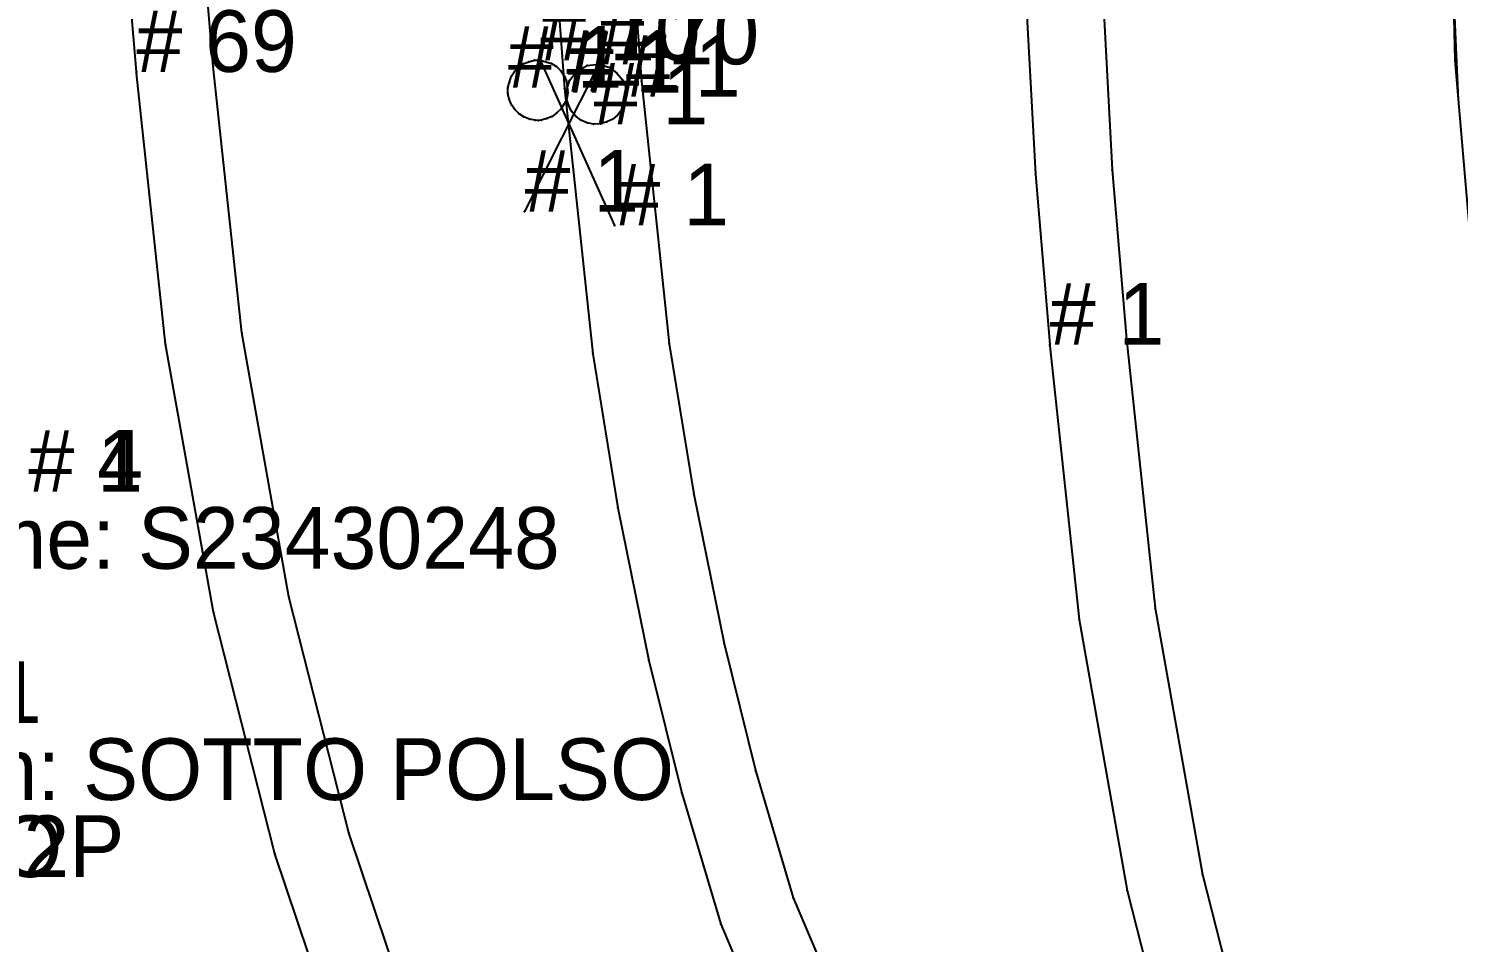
# Model space of a CAD drawing. Extents: x -10 to 8445, y -315 to 270.
# Drawn here: x 6898.9 to 7084.5, y -198.3 to -79.7 of the extents above; entities that cross this region are included whole.
import ezdxf

# ---------------------------------------------------------------- set-up
doc = ezdxf.new("R2010")
doc.units = 0

# ---------------------------------------------------------------- blocks, each defined once
blk = doc.blocks.new('S23430233-S_S')
at = {"layer": '1'}
blk.add_text('Annotation: SOPRA POLSO', height=8, dxfattribs=at).set_placement((-32559.9355, 61658.3828))
blk = doc.blocks.new('S23430248-S_XS')
at = {"layer": '1'}
blk.add_text('Piece Name: S23430248', height=8, dxfattribs=at).set_placement((-32549.9355, 61698.3789))
blk = doc.blocks.new('S23430248-S_S')
at = {"layer": '1'}
for s, p in [('# 4', (-32499.9375, 61708.3828)), ('Piece Name: S23430248', (-32549.9355, 61698.3789)), ('Quantity: 1', (-32549.9355, 61678.3789)), ('Annotation: SOTTO POLSO', (-32549.9355, 61668.3789)), ('Category: 2P', (-32549.9355, 61658.3789))]:
    blk.add_text(s, height=8, dxfattribs=at).set_placement(p)
at = {"layer": '14'}
blk.add_text('# 1', height=8, dxfattribs=at).set_placement((-32499.9375, 61708.3789))
at = {"layer": '2'}
for s, p in [('# 4', (-32499.9375, 61708.3828)), ('# 1', (-32499.9375, 61708.3789))]:
    blk.add_text(s, height=8, dxfattribs=at).set_placement(p)
blk = doc.blocks.new('S23430248-S_M')
at = {"layer": '1'}
blk.add_text('Piece Name: S23430248', height=8, dxfattribs=at).set_placement((-32549.9355, 61698.3789))
blk = doc.blocks.new('S23430248-S_L')
at = {"layer": '1'}
blk.add_text('Piece Name: S23430248', height=8, dxfattribs=at).set_placement((-32549.9355, 61698.3789))
blk = doc.blocks.new('S23430248-S_XL')
at = {"layer": '1'}
blk.add_text('Piece Name: S23430248', height=8, dxfattribs=at).set_placement((-32549.9355, 61698.3789))
blk = doc.blocks.new('SP740096-S_XS')
at = {"layer": '1'}
blk.add_lwpolyline([(-10631.1338, -549.8806), (-10628.5938, -584.0422), (-10624.9824, -618.1099), (-10621.7949, -637.6219), (-10617.8486, -656.9976), (-10613.7324, -673.5948), (-10608.8721, -689.9926), (-10599.2227, -712.7821), (-10589.5732, -735.5717), (-10646.7822, -759.7946), (-10656.2656, -737.5006), (-10665.748, -715.2067), (-10665.79, -715.0944), (-10665.832, -714.9781), (-10676.1504, -684.3038), (-10684.127, -652.9346), (-10690.3311, -618.1394), (-10694.0996, -582.9922), (-10694.1143, -582.8416), (-10696.0039, -560.3665)], dxfattribs=at)
at = {"layer": '14'}
blk.add_lwpolyline([(-10641.1172, -550.4667), (-10638.5469, -584.9994), (-10634.8965, -619.4321), (-10631.6436, -639.3873), (-10627.6045, -659.1956), (-10623.3271, -676.4185), (-10618.2773, -693.4279), (-10610.4805, -711.8448), (-10602.6846, -730.262), (-10641.4873, -746.6931), (-10648.9707, -729.1051), (-10656.4531, -711.5172), (-10666.5459, -681.5605), (-10674.3301, -650.9272), (-10680.4248, -616.6952), (-10684.1367, -582.1285), (-10686.0166, -559.8419)], dxfattribs=at)
at = {"layer": '2'}
for p in [(-10684.1367, -582.1285), (-10644.5469, -582.2281), (-10643.9199, -581.7906), (-10642.4707, -581.3336), (-10641.707, -581.3219), (-10641.707, -581.3219), (-10641.707, -581.3258), (-10640.9756, -581.5289), (-10640.2441, -581.736), (-10634.1289, -581.8492), (-10634.1289, -581.8531), (-10634.1289, -581.8531), (-10633.3965, -582.0641), (-10632.6641, -582.275), (-10694.0996, -582.9922), (-10645.7061, -584.1481), (-10645.498, -583.4156), (-10639.0547, -582.6852), (-10638.3164, -584.0211), (-10636.9707, -582.7594), (-10631.0391, -583.8571), (-10645.9141, -584.8805), (-10645.9141, -584.8844), (-10638.3379, -585.4078), (-10638.3379, -585.4117), (-10638.2305, -584.777), (-10638.1445, -585.5328), (-10638.1445, -585.5367), (-10630.5781, -585.3102), (-10630.5742, -585.6871), (-10630.5703, -586.0641), (-10630.5703, -586.068), (-10645.7441, -586.3922), (-10645.0098, -587.7281), (-10638.9805, -587.6383), (-10638.3047, -586.2828), (-10638.2813, -586.2867), (-10637.6797, -587.8922), (-10631.1094, -587.7164), (-10643.8203, -588.6774), (-10642.3594, -589.0953), (-10642.3594, -589.0953), (-10641.5957, -589.0836), (-10640.1445, -588.6227), (-10639.5625, -588.1305), (-10636.4277, -589.0836), (-10634.7852, -589.6266), (-10634.7852, -589.6266), (-10633.9141, -589.5914), (-10632.3008, -588.9703), (-10643.7539, -600.9625), (-10632.0664, -602.7477), (-10634.8965, -619.4321), (-10624.9824, -618.1099), (-10674.3301, -650.9272), (-10684.127, -652.9346), (-10617.8486, -656.9976), (-10627.6045, -659.1956), (-10608.8721, -689.9926), (-10618.2773, -693.4279)]:
    blk.add_point(p, dxfattribs=at)
at = {"layer": '3'}
for p in [(-10644.251, -581.9774), (-10643.2002, -581.5256), (-10639.5986, -582.1555), (-10635.6406, -582.0243), (-10694.1143, -582.8416), (-10645.0488, -582.797), (-10638.6172, -583.325), (-10637.918, -583.9479), (-10631.7715, -582.9879), (-10628.5938, -584.0422), (-10645.9033, -585.6471), (-10638.5469, -584.9994), (-10630.6982, -584.554), (-10645.4424, -587.0963), (-10638.5986, -586.9816), (-10638.0381, -587.1027), (-10630.748, -586.9225), (-10644.4619, -588.2616), (-10643.1104, -588.9587), (-10641.9844, -589.1262), (-10640.8643, -588.89), (-10637.1211, -588.5564), (-10635.6367, -589.4459), (-10633.0918, -589.3253), (-10631.6357, -588.4105), (-10680.4248, -616.6952), (-10690.3311, -618.1394), (-10621.7949, -637.6219), (-10631.6436, -639.3873), (-10613.7324, -673.5948), (-10623.3271, -676.4185), (-10666.5459, -681.5605), (-10676.1504, -684.3038)]:
    blk.add_point(p, dxfattribs=at)
at = {"layer": '4'}
blk.add_point((-10694.1143, -582.8416, 10), dxfattribs=at)
at = {"layer": '8'}
for points in [[(-10645.9141, -584.8805), (-10645.7061, -584.1481), (-10645.498, -583.4156), (-10645.0488, -582.797), (-10644.5469, -582.2281), (-10644.251, -581.9774), (-10643.9199, -581.7906), (-10643.2002, -581.5256), (-10642.4707, -581.3336), (-10641.707, -581.3219)], [(-10634.1289, -581.8492), (-10643.7539, -600.9625)], [(-10641.707, -581.3219), (-10640.9756, -581.5289), (-10640.2441, -581.736), (-10639.5986, -582.1555), (-10639.0547, -582.6852), (-10638.6172, -583.325), (-10638.3164, -584.0211), (-10638.2305, -584.777), (-10638.1445, -585.5328)], [(-10641.707, -581.3258), (-10632.0664, -602.7477)], [(-10638.3379, -585.4078), (-10637.918, -583.9479), (-10636.9707, -582.7594), (-10635.6406, -582.0243), (-10634.1289, -581.8531)], [(-10634.1289, -581.8531), (-10633.3965, -582.0641), (-10632.6641, -582.275), (-10631.7715, -582.9879), (-10631.0391, -583.8571), (-10630.6982, -584.554), (-10630.5781, -585.3102), (-10630.5742, -585.6871), (-10630.5703, -586.0641)], [(-10642.3594, -589.0953), (-10643.1104, -588.9587), (-10643.8203, -588.6774), (-10644.4619, -588.2616), (-10645.0098, -587.7281), (-10645.4424, -587.0963), (-10645.7441, -586.3922), (-10645.9033, -585.6471), (-10645.9141, -584.8844)], [(-10638.1445, -585.5367), (-10638.2813, -586.2867), (-10638.5986, -586.9816), (-10638.9805, -587.6383), (-10639.5625, -588.1305), (-10640.1445, -588.6227), (-10640.8643, -588.89), (-10641.5957, -589.0836), (-10641.9844, -589.1262), (-10642.3594, -589.0953)], [(-10634.7852, -589.6266), (-10635.6367, -589.4459), (-10636.4277, -589.0836), (-10637.1211, -588.5564), (-10637.6797, -587.8922), (-10638.0381, -587.1027), (-10638.3047, -586.2828), (-10638.3379, -585.4117)], [(-10630.5703, -586.068), (-10630.748, -586.9225), (-10631.1094, -587.7164), (-10631.6357, -588.4105), (-10632.3008, -588.9703), (-10633.0918, -589.3253), (-10633.9141, -589.5914), (-10634.7852, -589.6266)]]:
    blk.add_lwpolyline(points, dxfattribs=at)
blk = doc.blocks.new('SP740096-S_S')
at = {"layer": '1'}
blk.add_lwpolyline([(-10631.1338, -549.881), (-10628.5938, -584.042), (-10624.9824, -618.11), (-10621.7959, -637.622), (-10617.8496, -656.998), (-10613.7324, -673.595), (-10608.8721, -689.993), (-10599.2236, -712.782), (-10589.5742, -735.572), (-10646.7822, -759.795), (-10656.2656, -737.501), (-10665.748, -715.207), (-10665.79, -715.095), (-10665.832, -714.978), (-10676.1504, -684.304), (-10684.1279, -652.935), (-10690.332, -618.14), (-10694.0996, -582.992), (-10694.1143, -582.841), (-10696.0039, -560.367)], dxfattribs=at)
at = {"layer": '14'}
blk.add_lwpolyline([(-10641.1182, -550.467), (-10638.5479, -584.999), (-10634.8965, -619.432), (-10631.6436, -639.387), (-10627.6035, -659.196), (-10623.3281, -676.418), (-10618.2783, -693.428), (-10610.4805, -711.845), (-10602.6855, -730.262), (-10641.4883, -746.693), (-10648.9717, -729.105), (-10656.4541, -711.517), (-10666.5459, -681.561), (-10674.3301, -650.927), (-10680.4238, -616.695), (-10684.1377, -582.129), (-10686.0176, -559.842)], dxfattribs=at)
at = {"layer": '2'}
for p in [(-10684.1377, -582.129), (-10644.5479, -582.228), (-10643.9199, -581.791), (-10642.4717, -581.334), (-10641.708, -581.322), (-10641.708, -581.326), (-10641.707, -581.322), (-10640.9756, -581.529), (-10640.2441, -581.736), (-10634.1299, -581.849), (-10634.1299, -581.853), (-10634.1289, -581.853), (-10633.3965, -582.064), (-10632.6641, -582.275), (-10694.0996, -582.992), (-10645.7061, -584.148), (-10645.498, -583.416), (-10639.0557, -582.685), (-10638.3164, -584.021), (-10636.9717, -582.759), (-10631.04, -583.857), (-10645.9141, -584.881), (-10645.9141, -584.884), (-10638.3379, -585.408), (-10638.3379, -585.412), (-10638.2305, -584.777), (-10638.1465, -585.533), (-10638.1465, -585.537), (-10630.5781, -585.31), (-10630.5742, -585.687), (-10630.5703, -586.064), (-10630.5703, -586.068), (-10645.7441, -586.392), (-10645.0098, -587.728), (-10638.9805, -587.638), (-10638.3057, -586.283), (-10638.2822, -586.287), (-10637.6797, -587.892), (-10631.1104, -587.716), (-10643.8203, -588.677), (-10642.3604, -589.095), (-10642.3594, -589.095), (-10641.5957, -589.084), (-10640.1465, -588.623), (-10639.5615, -588.131), (-10636.4277, -589.084), (-10634.7861, -589.627), (-10634.7852, -589.627), (-10633.9141, -589.591), (-10632.3018, -588.97), (-10643.7539, -600.963), (-10632.0664, -602.748), (-10634.8965, -619.432), (-10624.9824, -618.11), (-10674.3301, -650.927), (-10684.1279, -652.935), (-10617.8496, -656.998), (-10627.6035, -659.196), (-10608.8721, -689.993), (-10618.2783, -693.428)]:
    blk.add_point(p, dxfattribs=at)
at = {"layer": '3'}
for p in [(-10644.252, -581.977), (-10643.2002, -581.526), (-10639.5996, -582.156), (-10635.6416, -582.024), (-10694.1143, -582.841), (-10645.0498, -582.797), (-10638.6182, -583.325), (-10637.918, -583.948), (-10631.7725, -582.988), (-10628.5938, -584.042), (-10645.9043, -585.647), (-10638.5479, -584.999), (-10630.6982, -584.554), (-10645.4424, -587.096), (-10638.5996, -586.982), (-10638.0381, -587.103), (-10630.748, -586.923), (-10644.4619, -588.262), (-10643.1104, -588.959), (-10641.9844, -589.126), (-10640.8643, -588.89), (-10637.1221, -588.556), (-10635.6377, -589.446), (-10633.0918, -589.325), (-10631.6357, -588.411), (-10680.4238, -616.695), (-10690.332, -618.14), (-10621.7959, -637.622), (-10631.6436, -639.387), (-10613.7324, -673.595), (-10623.3281, -676.418), (-10666.5459, -681.561), (-10676.1504, -684.304)]:
    blk.add_point(p, dxfattribs=at)
at = {"layer": '4'}
blk.add_point((-10694.1143, -582.841, 10), dxfattribs=at)
at = {"layer": '8'}
for points in [[(-10645.9141, -584.881), (-10645.7061, -584.148), (-10645.498, -583.416), (-10645.0498, -582.797), (-10644.5479, -582.228), (-10644.252, -581.977), (-10643.9199, -581.791), (-10643.2002, -581.526), (-10642.4717, -581.334), (-10641.708, -581.322)], [(-10634.1299, -581.849), (-10643.7539, -600.963)], [(-10641.708, -581.326), (-10632.0664, -602.748)], [(-10641.707, -581.322), (-10640.9756, -581.529), (-10640.2441, -581.736), (-10639.5996, -582.156), (-10639.0557, -582.685), (-10638.6182, -583.325), (-10638.3164, -584.021), (-10638.2305, -584.777), (-10638.1465, -585.533)], [(-10638.3379, -585.408), (-10637.918, -583.948), (-10636.9717, -582.759), (-10635.6416, -582.024), (-10634.1299, -581.853)], [(-10634.1289, -581.853), (-10633.3965, -582.064), (-10632.6641, -582.275), (-10631.7725, -582.988), (-10631.04, -583.857), (-10630.6982, -584.554), (-10630.5781, -585.31), (-10630.5742, -585.687), (-10630.5703, -586.064)], [(-10642.3604, -589.095), (-10643.1104, -588.959), (-10643.8203, -588.677), (-10644.4619, -588.262), (-10645.0098, -587.728), (-10645.4424, -587.096), (-10645.7441, -586.392), (-10645.9043, -585.647), (-10645.9141, -584.884)], [(-10638.1465, -585.537), (-10638.2822, -586.287), (-10638.5996, -586.982), (-10638.9805, -587.638), (-10639.5615, -588.131), (-10640.1465, -588.623), (-10640.8643, -588.89), (-10641.5957, -589.084), (-10641.9844, -589.126), (-10642.3594, -589.095)], [(-10634.7861, -589.627), (-10635.6377, -589.446), (-10636.4277, -589.084), (-10637.1221, -588.556), (-10637.6797, -587.892), (-10638.0381, -587.103), (-10638.3057, -586.283), (-10638.3379, -585.412)], [(-10630.5703, -586.068), (-10630.748, -586.923), (-10631.1104, -587.716), (-10631.6357, -588.411), (-10632.3018, -588.97), (-10633.0918, -589.325), (-10633.9141, -589.591), (-10634.7852, -589.627)]]:
    blk.add_lwpolyline(points, dxfattribs=at)
at = {"layer": '1'}
blk.add_text('# 69', height=8, dxfattribs=at).set_placement((-10694.1143, -582.841))
at = {"layer": '2'}
for s, p in [('# 70', (-10641.707, -581.322)), ('# 1', (-10641.708, -581.322)), ('# 1', (-10641.708, -581.326)), ('# 1', (-10634.1299, -581.849)), ('# 1', (-10634.1299, -581.853)), ('# 70', (-10634.1289, -581.853)), ('# 1', (-10645.9141, -584.881)), ('# 1', (-10645.9141, -584.884)), ('# 1', (-10638.3379, -585.408)), ('# 1', (-10638.3379, -585.412)), ('# 1', (-10638.1465, -585.533)), ('# 1', (-10638.1465, -585.537)), ('# 1', (-10630.5703, -586.064)), ('# 1', (-10630.5703, -586.068)), ('# 1', (-10642.3604, -589.095)), ('# 70', (-10642.3594, -589.095)), ('# 1', (-10634.7861, -589.627)), ('# 70', (-10634.7852, -589.627)), ('# 1', (-10643.7539, -600.963)), ('# 1', (-10632.0664, -602.748))]:
    blk.add_text(s, height=8, dxfattribs=at).set_placement(p)
at = {"layer": '3'}
blk.add_text('# 69', height=8, dxfattribs=at).set_placement((-10694.1143, -582.841))
at = {"layer": '4'}
blk.add_text('# 69', height=8, dxfattribs=at).set_placement((-10694.1143, -582.841))
at = {"layer": '8'}
for s, p in [('# 70', (-10641.707, -581.322)), ('# 1', (-10641.708, -581.322)), ('# 1', (-10641.708, -581.326)), ('# 1', (-10634.1299, -581.849)), ('# 1', (-10634.1299, -581.853)), ('# 70', (-10634.1289, -581.853)), ('# 1', (-10645.9141, -584.881)), ('# 1', (-10645.9141, -584.884)), ('# 1', (-10638.3379, -585.408)), ('# 1', (-10638.3379, -585.412)), ('# 1', (-10638.1465, -585.533)), ('# 1', (-10638.1465, -585.537)), ('# 1', (-10630.5703, -586.064)), ('# 1', (-10630.5703, -586.068)), ('# 1', (-10642.3604, -589.095)), ('# 70', (-10642.3594, -589.095)), ('# 1', (-10634.7861, -589.627)), ('# 70', (-10634.7852, -589.627)), ('# 1', (-10643.7539, -600.963)), ('# 1', (-10632.0664, -602.748))]:
    blk.add_text(s, height=8, dxfattribs=at).set_placement(p)
blk = doc.blocks.new('SP740096-S_M')
at = {"layer": '1'}
blk.add_lwpolyline([(-10631.1338, -549.8806), (-10628.5938, -584.0422), (-10624.9824, -618.1099), (-10621.7949, -637.6219), (-10617.8486, -656.9976), (-10613.7324, -673.5948), (-10608.8721, -689.9926), (-10599.2227, -712.7821), (-10589.5732, -735.5717), (-10646.7822, -759.7946), (-10656.2656, -737.5006), (-10665.748, -715.2067), (-10665.79, -715.0944), (-10665.832, -714.9781), (-10676.1504, -684.3038), (-10684.127, -652.9346), (-10690.3311, -618.1394), (-10694.0996, -582.9922), (-10694.1143, -582.8416), (-10696.0039, -560.3665)], dxfattribs=at)
at = {"layer": '14'}
blk.add_lwpolyline([(-10641.1172, -550.4667), (-10638.5469, -584.9994), (-10634.8965, -619.4321), (-10631.6436, -639.3873), (-10627.6045, -659.1956), (-10623.3271, -676.4185), (-10618.2773, -693.4279), (-10610.4805, -711.8448), (-10602.6846, -730.262), (-10641.4873, -746.6931), (-10648.9707, -729.1051), (-10656.4531, -711.5172), (-10666.5459, -681.5605), (-10674.3301, -650.9272), (-10680.4248, -616.6952), (-10684.1367, -582.1285), (-10686.0166, -559.8419)], dxfattribs=at)
at = {"layer": '2'}
for p in [(-10684.1367, -582.1285), (-10644.5469, -582.2281), (-10643.9199, -581.7906), (-10642.4707, -581.3336), (-10641.707, -581.3219), (-10641.707, -581.3219), (-10641.707, -581.3258), (-10640.9756, -581.5289), (-10640.2441, -581.736), (-10634.1289, -581.8492), (-10634.1289, -581.8531), (-10634.1289, -581.8531), (-10633.3965, -582.0641), (-10632.6641, -582.275), (-10694.0996, -582.9922), (-10645.7061, -584.1481), (-10645.498, -583.4156), (-10639.0547, -582.6852), (-10638.3164, -584.0211), (-10636.9707, -582.7594), (-10631.0391, -583.8571), (-10645.9141, -584.8805), (-10645.9141, -584.8844), (-10638.3379, -585.4078), (-10638.3379, -585.4117), (-10638.2305, -584.777), (-10638.1445, -585.5328), (-10638.1445, -585.5367), (-10630.5781, -585.3102), (-10630.5742, -585.6871), (-10630.5703, -586.0641), (-10630.5703, -586.068), (-10645.7441, -586.3922), (-10645.0098, -587.7281), (-10638.9805, -587.6383), (-10638.3047, -586.2828), (-10638.2813, -586.2867), (-10637.6797, -587.8922), (-10631.1094, -587.7164), (-10643.8203, -588.6774), (-10642.3594, -589.0953), (-10642.3594, -589.0953), (-10641.5957, -589.0836), (-10640.1445, -588.6227), (-10639.5625, -588.1305), (-10636.4277, -589.0836), (-10634.7852, -589.6266), (-10634.7852, -589.6266), (-10633.9141, -589.5914), (-10632.3008, -588.9703), (-10643.7539, -600.9625), (-10632.0664, -602.7477), (-10634.8965, -619.4321), (-10624.9824, -618.1099), (-10674.3301, -650.9272), (-10684.127, -652.9346), (-10617.8486, -656.9976), (-10627.6045, -659.1956), (-10608.8721, -689.9926), (-10618.2773, -693.4279)]:
    blk.add_point(p, dxfattribs=at)
at = {"layer": '3'}
for p in [(-10644.251, -581.9774), (-10643.2002, -581.5256), (-10639.5986, -582.1555), (-10635.6406, -582.0243), (-10694.1143, -582.8416), (-10645.0488, -582.797), (-10638.6172, -583.325), (-10637.918, -583.9479), (-10631.7715, -582.9879), (-10628.5938, -584.0422), (-10645.9033, -585.6471), (-10638.5469, -584.9994), (-10630.6982, -584.554), (-10645.4424, -587.0963), (-10638.5986, -586.9816), (-10638.0381, -587.1027), (-10630.748, -586.9225), (-10644.4619, -588.2616), (-10643.1104, -588.9587), (-10641.9844, -589.1262), (-10640.8643, -588.89), (-10637.1211, -588.5564), (-10635.6367, -589.4459), (-10633.0918, -589.3253), (-10631.6357, -588.4105), (-10680.4248, -616.6952), (-10690.3311, -618.1394), (-10621.7949, -637.6219), (-10631.6436, -639.3873), (-10613.7324, -673.5948), (-10623.3271, -676.4185), (-10666.5459, -681.5605), (-10676.1504, -684.3038)]:
    blk.add_point(p, dxfattribs=at)
at = {"layer": '4'}
blk.add_point((-10694.1143, -582.8416, 10), dxfattribs=at)
at = {"layer": '8'}
for points in [[(-10645.9141, -584.8805), (-10645.7061, -584.1481), (-10645.498, -583.4156), (-10645.0488, -582.797), (-10644.5469, -582.2281), (-10644.251, -581.9774), (-10643.9199, -581.7906), (-10643.2002, -581.5256), (-10642.4707, -581.3336), (-10641.707, -581.3219)], [(-10634.1289, -581.8492), (-10643.7539, -600.9625)], [(-10641.707, -581.3219), (-10640.9756, -581.5289), (-10640.2441, -581.736), (-10639.5986, -582.1555), (-10639.0547, -582.6852), (-10638.6172, -583.325), (-10638.3164, -584.0211), (-10638.2305, -584.777), (-10638.1445, -585.5328)], [(-10641.707, -581.3258), (-10632.0664, -602.7477)], [(-10638.3379, -585.4078), (-10637.918, -583.9479), (-10636.9707, -582.7594), (-10635.6406, -582.0243), (-10634.1289, -581.8531)], [(-10634.1289, -581.8531), (-10633.3965, -582.0641), (-10632.6641, -582.275), (-10631.7715, -582.9879), (-10631.0391, -583.8571), (-10630.6982, -584.554), (-10630.5781, -585.3102), (-10630.5742, -585.6871), (-10630.5703, -586.0641)], [(-10642.3594, -589.0953), (-10643.1104, -588.9587), (-10643.8203, -588.6774), (-10644.4619, -588.2616), (-10645.0098, -587.7281), (-10645.4424, -587.0963), (-10645.7441, -586.3922), (-10645.9033, -585.6471), (-10645.9141, -584.8844)], [(-10638.1445, -585.5367), (-10638.2813, -586.2867), (-10638.5986, -586.9816), (-10638.9805, -587.6383), (-10639.5625, -588.1305), (-10640.1445, -588.6227), (-10640.8643, -588.89), (-10641.5957, -589.0836), (-10641.9844, -589.1262), (-10642.3594, -589.0953)], [(-10634.7852, -589.6266), (-10635.6367, -589.4459), (-10636.4277, -589.0836), (-10637.1211, -588.5564), (-10637.6797, -587.8922), (-10638.0381, -587.1027), (-10638.3047, -586.2828), (-10638.3379, -585.4117)], [(-10630.5703, -586.068), (-10630.748, -586.9225), (-10631.1094, -587.7164), (-10631.6357, -588.4105), (-10632.3008, -588.9703), (-10633.0918, -589.3253), (-10633.9141, -589.5914), (-10634.7852, -589.6266)]]:
    blk.add_lwpolyline(points, dxfattribs=at)
blk = doc.blocks.new('SP740096-S_L')
at = {"layer": '1'}
blk.add_lwpolyline([(-10631.1338, -549.8806), (-10628.5938, -584.0422), (-10624.9824, -618.1099), (-10621.7949, -637.6219), (-10617.8486, -656.9976), (-10613.7324, -673.5948), (-10608.8721, -689.9926), (-10599.2227, -712.7821), (-10589.5732, -735.5717), (-10646.7822, -759.7946), (-10656.2656, -737.5006), (-10665.748, -715.2067), (-10665.79, -715.0944), (-10665.832, -714.9781), (-10676.1504, -684.3038), (-10684.127, -652.9346), (-10690.3301, -618.1394), (-10694.0996, -582.9922), (-10694.1143, -582.8416), (-10696.0039, -560.3665)], dxfattribs=at)
at = {"layer": '14'}
blk.add_lwpolyline([(-10641.1172, -550.4667), (-10638.5469, -584.9994), (-10634.8965, -619.4321), (-10631.6426, -639.3873), (-10627.6045, -659.1956), (-10623.3262, -676.4185), (-10618.2773, -693.4279), (-10610.4805, -711.8448), (-10602.6846, -730.262), (-10641.4873, -746.6931), (-10648.9707, -729.1051), (-10656.4531, -711.5172), (-10666.5459, -681.5603), (-10674.3301, -650.9272), (-10680.4248, -616.6952), (-10684.1367, -582.1285), (-10686.0176, -559.8419)], dxfattribs=at)
at = {"layer": '2'}
for p in [(-10684.1367, -582.1285), (-10644.5469, -582.2281), (-10643.9199, -581.7906), (-10642.4707, -581.3336), (-10641.707, -581.3219), (-10641.707, -581.3219), (-10641.707, -581.3258), (-10640.9756, -581.5289), (-10640.2441, -581.736), (-10634.1289, -581.8492), (-10634.1289, -581.8531), (-10634.1289, -581.8531), (-10633.3965, -582.0641), (-10632.6641, -582.275), (-10694.0996, -582.9922), (-10645.7061, -584.1481), (-10645.498, -583.4156), (-10639.0547, -582.6852), (-10638.3164, -584.0211), (-10636.9707, -582.7594), (-10631.0391, -583.8571), (-10645.9141, -584.8805), (-10645.9141, -584.8844), (-10638.3379, -585.4078), (-10638.3379, -585.4117), (-10638.2305, -584.777), (-10638.1445, -585.5328), (-10638.1445, -585.5367), (-10630.5781, -585.3102), (-10630.5742, -585.6871), (-10630.5703, -586.0641), (-10630.5703, -586.068), (-10645.7441, -586.3922), (-10645.0098, -587.7281), (-10638.9805, -587.6383), (-10638.3047, -586.2828), (-10638.2813, -586.2867), (-10637.6797, -587.8922), (-10631.1094, -587.7164), (-10643.8203, -588.6774), (-10642.3594, -589.0953), (-10642.3594, -589.0953), (-10641.5957, -589.0836), (-10640.1445, -588.6227), (-10639.5625, -588.1305), (-10636.4277, -589.0836), (-10634.7852, -589.6266), (-10634.7852, -589.6266), (-10633.9141, -589.5914), (-10632.3008, -588.9703), (-10643.7539, -600.9625), (-10632.0664, -602.7477), (-10634.8965, -619.4321), (-10624.9824, -618.1099), (-10674.3301, -650.9272), (-10684.127, -652.9346), (-10617.8486, -656.9976), (-10627.6045, -659.1956), (-10608.8721, -689.9926), (-10618.2773, -693.4279)]:
    blk.add_point(p, dxfattribs=at)
at = {"layer": '3'}
for p in [(-10644.251, -581.9774), (-10643.2002, -581.5256), (-10639.5986, -582.1555), (-10635.6406, -582.0243), (-10694.1143, -582.8416), (-10645.0488, -582.797), (-10638.6172, -583.325), (-10637.918, -583.9479), (-10631.7715, -582.9879), (-10628.5938, -584.0422), (-10645.9033, -585.6471), (-10638.5469, -584.9994), (-10630.6982, -584.554), (-10645.4424, -587.0963), (-10638.5986, -586.9816), (-10638.0381, -587.1027), (-10630.748, -586.9225), (-10644.4619, -588.2616), (-10643.1104, -588.9587), (-10641.9844, -589.1262), (-10640.8643, -588.89), (-10637.1211, -588.5564), (-10635.6367, -589.4459), (-10633.0918, -589.3253), (-10631.6357, -588.4105), (-10680.4248, -616.6952), (-10690.3301, -618.1394), (-10621.7949, -637.6219), (-10631.6426, -639.3873), (-10613.7324, -673.5948), (-10623.3262, -676.4185), (-10666.5459, -681.5603), (-10676.1504, -684.3038)]:
    blk.add_point(p, dxfattribs=at)
at = {"layer": '4'}
blk.add_point((-10694.1143, -582.8416, 10), dxfattribs=at)
at = {"layer": '8'}
for points in [[(-10645.9141, -584.8805), (-10645.7061, -584.1481), (-10645.498, -583.4156), (-10645.0488, -582.797), (-10644.5469, -582.2281), (-10644.251, -581.9774), (-10643.9199, -581.7906), (-10643.2002, -581.5256), (-10642.4707, -581.3336), (-10641.707, -581.3219)], [(-10634.1289, -581.8492), (-10643.7539, -600.9625)], [(-10641.707, -581.3219), (-10640.9756, -581.5289), (-10640.2441, -581.736), (-10639.5986, -582.1555), (-10639.0547, -582.6852), (-10638.6172, -583.325), (-10638.3164, -584.0211), (-10638.2305, -584.777), (-10638.1445, -585.5328)], [(-10641.707, -581.3258), (-10632.0664, -602.7477)], [(-10638.3379, -585.4078), (-10637.918, -583.9479), (-10636.9707, -582.7594), (-10635.6406, -582.0243), (-10634.1289, -581.8531)], [(-10634.1289, -581.8531), (-10633.3965, -582.0641), (-10632.6641, -582.275), (-10631.7715, -582.9879), (-10631.0391, -583.8571), (-10630.6982, -584.554), (-10630.5781, -585.3102), (-10630.5742, -585.6871), (-10630.5703, -586.0641)], [(-10642.3594, -589.0953), (-10643.1104, -588.9587), (-10643.8203, -588.6774), (-10644.4619, -588.2616), (-10645.0098, -587.7281), (-10645.4424, -587.0963), (-10645.7441, -586.3922), (-10645.9033, -585.6471), (-10645.9141, -584.8844)], [(-10638.1445, -585.5367), (-10638.2813, -586.2867), (-10638.5986, -586.9816), (-10638.9805, -587.6383), (-10639.5625, -588.1305), (-10640.1445, -588.6227), (-10640.8643, -588.89), (-10641.5957, -589.0836), (-10641.9844, -589.1262), (-10642.3594, -589.0953)], [(-10634.7852, -589.6266), (-10635.6367, -589.4459), (-10636.4277, -589.0836), (-10637.1211, -588.5564), (-10637.6797, -587.8922), (-10638.0381, -587.1027), (-10638.3047, -586.2828), (-10638.3379, -585.4117)], [(-10630.5703, -586.068), (-10630.748, -586.9225), (-10631.1094, -587.7164), (-10631.6357, -588.4105), (-10632.3008, -588.9703), (-10633.0918, -589.3253), (-10633.9141, -589.5914), (-10634.7852, -589.6266)]]:
    blk.add_lwpolyline(points, dxfattribs=at)
blk = doc.blocks.new('SP740096-S_XL')
at = {"layer": '1'}
blk.add_lwpolyline([(-10631.1338, -549.8806), (-10628.5938, -584.0422), (-10624.9824, -618.1099), (-10621.7949, -637.6219), (-10617.8486, -656.9976), (-10613.7324, -673.5948), (-10608.8721, -689.9926), (-10599.2227, -712.7821), (-10589.5732, -735.5717), (-10646.7822, -759.7946), (-10656.2656, -737.5006), (-10665.748, -715.2067), (-10665.79, -715.0944), (-10665.832, -714.9781), (-10676.1504, -684.3038), (-10684.127, -652.9346), (-10690.3301, -618.1394), (-10694.0996, -582.9922), (-10694.1143, -582.8416), (-10696.0039, -560.3665)], dxfattribs=at)
at = {"layer": '14'}
blk.add_lwpolyline([(-10641.1172, -550.4667), (-10638.5469, -584.9994), (-10634.8965, -619.4321), (-10631.6426, -639.3873), (-10627.6045, -659.1956), (-10623.3262, -676.4185), (-10618.2773, -693.4279), (-10610.4805, -711.8448), (-10602.6846, -730.262), (-10641.4873, -746.6931), (-10648.9707, -729.1051), (-10656.4531, -711.5172), (-10666.5459, -681.5603), (-10674.3301, -650.9272), (-10680.4248, -616.6952), (-10684.1367, -582.1285), (-10686.0176, -559.8419)], dxfattribs=at)
at = {"layer": '2'}
for p in [(-10684.1367, -582.1285), (-10644.5469, -582.2281), (-10643.9199, -581.7906), (-10642.4707, -581.3336), (-10641.707, -581.3219), (-10641.707, -581.3219), (-10641.707, -581.3258), (-10640.9756, -581.5289), (-10640.2441, -581.736), (-10634.1289, -581.8492), (-10634.1289, -581.8531), (-10634.1289, -581.8531), (-10633.3965, -582.0641), (-10632.6641, -582.275), (-10694.0996, -582.9922), (-10645.7061, -584.1481), (-10645.498, -583.4156), (-10639.0547, -582.6852), (-10638.3164, -584.0211), (-10636.9707, -582.7594), (-10631.0391, -583.8571), (-10645.9141, -584.8805), (-10645.9141, -584.8844), (-10638.3379, -585.4078), (-10638.3379, -585.4117), (-10638.2305, -584.777), (-10638.1445, -585.5328), (-10638.1445, -585.5367), (-10630.5781, -585.3102), (-10630.5742, -585.6871), (-10630.5703, -586.0641), (-10630.5703, -586.068), (-10645.7441, -586.3922), (-10645.0098, -587.7281), (-10638.9805, -587.6383), (-10638.3047, -586.2828), (-10638.2813, -586.2867), (-10637.6797, -587.8922), (-10631.1094, -587.7164), (-10643.8203, -588.6774), (-10642.3594, -589.0953), (-10642.3594, -589.0953), (-10641.5957, -589.0836), (-10640.1445, -588.6227), (-10639.5625, -588.1305), (-10636.4277, -589.0836), (-10634.7852, -589.6266), (-10634.7852, -589.6266), (-10633.9141, -589.5914), (-10632.3008, -588.9703), (-10643.7539, -600.9625), (-10632.0664, -602.7477), (-10634.8965, -619.4321), (-10624.9824, -618.1099), (-10674.3301, -650.9272), (-10684.127, -652.9346), (-10617.8486, -656.9976), (-10627.6045, -659.1956), (-10608.8721, -689.9926), (-10618.2773, -693.4279)]:
    blk.add_point(p, dxfattribs=at)
at = {"layer": '3'}
for p in [(-10644.251, -581.9774), (-10643.2002, -581.5256), (-10639.5986, -582.1555), (-10635.6406, -582.0243), (-10694.1143, -582.8416), (-10645.0488, -582.797), (-10638.6172, -583.325), (-10637.918, -583.9479), (-10631.7715, -582.9879), (-10628.5938, -584.0422), (-10645.9033, -585.6471), (-10638.5469, -584.9994), (-10630.6982, -584.554), (-10645.4424, -587.0963), (-10638.5986, -586.9816), (-10638.0381, -587.1027), (-10630.748, -586.9225), (-10644.4619, -588.2616), (-10643.1104, -588.9587), (-10641.9844, -589.1262), (-10640.8643, -588.89), (-10637.1211, -588.5564), (-10635.6367, -589.4459), (-10633.0918, -589.3253), (-10631.6357, -588.4105), (-10680.4248, -616.6952), (-10690.3301, -618.1394), (-10621.7949, -637.6219), (-10631.6426, -639.3873), (-10613.7324, -673.5948), (-10623.3262, -676.4185), (-10666.5459, -681.5603), (-10676.1504, -684.3038)]:
    blk.add_point(p, dxfattribs=at)
at = {"layer": '4'}
blk.add_point((-10694.1143, -582.8416, 10), dxfattribs=at)
at = {"layer": '8'}
for points in [[(-10645.9141, -584.8805), (-10645.7061, -584.1481), (-10645.498, -583.4156), (-10645.0488, -582.797), (-10644.5469, -582.2281), (-10644.251, -581.9774), (-10643.9199, -581.7906), (-10643.2002, -581.5256), (-10642.4707, -581.3336), (-10641.707, -581.3219)], [(-10634.1289, -581.8492), (-10643.7539, -600.9625)], [(-10641.707, -581.3219), (-10640.9756, -581.5289), (-10640.2441, -581.736), (-10639.5986, -582.1555), (-10639.0547, -582.6852), (-10638.6172, -583.325), (-10638.3164, -584.0211), (-10638.2305, -584.777), (-10638.1445, -585.5328)], [(-10641.707, -581.3258), (-10632.0664, -602.7477)], [(-10638.3379, -585.4078), (-10637.918, -583.9479), (-10636.9707, -582.7594), (-10635.6406, -582.0243), (-10634.1289, -581.8531)], [(-10634.1289, -581.8531), (-10633.3965, -582.0641), (-10632.6641, -582.275), (-10631.7715, -582.9879), (-10631.0391, -583.8571), (-10630.6982, -584.554), (-10630.5781, -585.3102), (-10630.5742, -585.6871), (-10630.5703, -586.0641)], [(-10642.3594, -589.0953), (-10643.1104, -588.9587), (-10643.8203, -588.6774), (-10644.4619, -588.2616), (-10645.0098, -587.7281), (-10645.4424, -587.0963), (-10645.7441, -586.3922), (-10645.9033, -585.6471), (-10645.9141, -584.8844)], [(-10638.1445, -585.5367), (-10638.2813, -586.2867), (-10638.5986, -586.9816), (-10638.9805, -587.6383), (-10639.5625, -588.1305), (-10640.1445, -588.6227), (-10640.8643, -588.89), (-10641.5957, -589.0836), (-10641.9844, -589.1262), (-10642.3594, -589.0953)], [(-10634.7852, -589.6266), (-10635.6367, -589.4459), (-10636.4277, -589.0836), (-10637.1211, -588.5564), (-10637.6797, -587.8922), (-10638.0381, -587.1027), (-10638.3047, -586.2828), (-10638.3379, -585.4117)], [(-10630.5703, -586.068), (-10630.748, -586.9225), (-10631.1094, -587.7164), (-10631.6357, -588.4105), (-10632.3008, -588.9703), (-10633.0918, -589.3253), (-10633.9141, -589.5914), (-10634.7852, -589.6266)]]:
    blk.add_lwpolyline(points, dxfattribs=at)
blk = doc.blocks.new('SP740097-S_XS')
at = {"layer": '1'}
for points in [[(-10635.9102, 348.188), (-10641.5459, 413.7364), (-10643.1006, 479.5113)], [(-10697.2109, 421.1163), (-10696.0225, 398.9669), (-10694.1563, 376.8509), (-10694.1426, 376.7043), (-10690.3564, 341.1854), (-10684.1094, 306.0018), (-10676.2305, 275.0833), (-10665.9629, 244.8579), (-10665.9063, 244.7085), (-10665.8516, 244.5592), (-10617.8262, 264.2399)]]:
    blk.add_lwpolyline(points, dxfattribs=at)
at = {"layer": '14'}
for points in [[(-10641.1172, 408.5558), (-10642.6523, 444.0191)], [(-10687.2178, 421.509), (-10686.0361, 399.5103), (-10684.1797, 377.5641), (-10680.4619, 342.6554), (-10674.3301, 308.0953), (-10666.6299, 277.8739), (-10656.5938, 248.3532), (-10617.8262, 264.2399)]]:
    blk.add_lwpolyline(points, dxfattribs=at)
at = {"layer": '2'}
for p in [(-10694.1426, 376.7043), (-10684.1797, 377.5641), (-10674.3301, 308.0953), (-10684.1094, 306.0018)]:
    blk.add_point(p, dxfattribs=at)
at = {"layer": '3'}
for p in [(-10641.5459, 413.7364), (-10696.0225, 398.9669), (-10686.0361, 399.5103), (-10694.1563, 376.8509), (-10680.4619, 342.6554), (-10690.3564, 341.1854)]:
    blk.add_point(p, dxfattribs=at)
at = {"layer": '4'}
blk.add_point((-10694.1563, 376.8509, 10), dxfattribs=at)
blk = doc.blocks.new('SP740097-S_S')
at = {"layer": '1'}
for points in [[(-10635.9102, 348.188), (-10641.5459, 413.736), (-10643.1016, 479.511)], [(-10697.2119, 421.116), (-10696.0225, 398.967), (-10694.1563, 376.851), (-10694.1436, 376.704), (-10690.3564, 341.185), (-10684.1104, 306.002), (-10676.2305, 275.083), (-10665.9639, 244.858), (-10665.9063, 244.709), (-10665.8516, 244.559), (-10617.8262, 264.2401)]]:
    blk.add_lwpolyline(points, dxfattribs=at)
at = {"layer": '14'}
for points in [[(-10641.1182, 408.556), (-10642.6523, 444.019)], [(-10687.2178, 421.509), (-10686.0361, 399.51), (-10684.1797, 377.564), (-10680.4619, 342.655), (-10674.3301, 308.095), (-10666.6299, 277.874), (-10656.5938, 248.353), (-10617.8262, 264.24)]]:
    blk.add_lwpolyline(points, dxfattribs=at)
at = {"layer": '2'}
for p in [(-10694.1436, 376.704), (-10684.1797, 377.564), (-10674.3301, 308.095), (-10684.1104, 306.002)]:
    blk.add_point(p, dxfattribs=at)
at = {"layer": '3'}
for p in [(-10641.5459, 413.736), (-10696.0225, 398.967), (-10686.0361, 399.51), (-10694.1563, 376.851), (-10680.4619, 342.655), (-10690.3564, 341.185)]:
    blk.add_point(p, dxfattribs=at)
at = {"layer": '4'}
blk.add_point((-10694.1563, 376.851, 10), dxfattribs=at)
at = {"layer": '1'}
blk.add_text('# 1', height=8, dxfattribs=at).set_placement((-10694.1563, 376.851))
at = {"layer": '3'}
blk.add_text('# 1', height=8, dxfattribs=at).set_placement((-10694.1563, 376.851))
at = {"layer": '4'}
blk.add_text('# 1', height=8, dxfattribs=at).set_placement((-10694.1563, 376.851))
blk = doc.blocks.new('SP740097-S_M')
at = {"layer": '1'}
for points in [[(-10635.9102, 348.188), (-10641.5459, 413.7364), (-10643.1006, 479.5113)], [(-10697.2109, 421.1163), (-10696.0225, 398.9669), (-10694.1563, 376.8509), (-10694.1426, 376.7043), (-10690.3564, 341.1854), (-10684.1094, 306.0018), (-10676.2305, 275.0833), (-10665.9629, 244.8579), (-10665.9063, 244.7085), (-10665.8516, 244.5592), (-10617.8262, 264.2399)]]:
    blk.add_lwpolyline(points, dxfattribs=at)
at = {"layer": '14'}
for points in [[(-10641.1172, 408.5558), (-10642.6523, 444.0191)], [(-10687.2178, 421.509), (-10686.0361, 399.5103), (-10684.1797, 377.5641), (-10680.4619, 342.6554), (-10674.3301, 308.0953), (-10666.6299, 277.8739), (-10656.5938, 248.3532), (-10617.8262, 264.2399)]]:
    blk.add_lwpolyline(points, dxfattribs=at)
at = {"layer": '2'}
for p in [(-10694.1426, 376.7043), (-10684.1797, 377.5641), (-10674.3301, 308.0953), (-10684.1094, 306.0018)]:
    blk.add_point(p, dxfattribs=at)
at = {"layer": '3'}
for p in [(-10641.5459, 413.7364), (-10696.0225, 398.9669), (-10686.0361, 399.5103), (-10694.1563, 376.8509), (-10680.4619, 342.6554), (-10690.3564, 341.1854)]:
    blk.add_point(p, dxfattribs=at)
at = {"layer": '4'}
blk.add_point((-10694.1563, 376.8509, 10), dxfattribs=at)
blk = doc.blocks.new('SP740097-S_L')
at = {"layer": '1'}
for points in [[(-10635.9102, 348.188), (-10641.5469, 413.7364), (-10643.1006, 479.5113)], [(-10697.2109, 421.1163), (-10696.0225, 398.9669), (-10694.1563, 376.8509), (-10694.1426, 376.7043), (-10690.3574, 341.1855), (-10684.1094, 306.0018), (-10676.2305, 275.0833), (-10665.9629, 244.8579), (-10665.9063, 244.7085), (-10665.8516, 244.5592), (-10617.8262, 264.2399)]]:
    blk.add_lwpolyline(points, dxfattribs=at)
at = {"layer": '14'}
for points in [[(-10641.1172, 408.5558), (-10642.6523, 444.019)], [(-10687.2178, 421.509), (-10686.0361, 399.5103), (-10684.1797, 377.5641), (-10680.4619, 342.6555), (-10674.3301, 308.0953), (-10666.6299, 277.874), (-10656.5938, 248.3532), (-10617.8262, 264.2399)]]:
    blk.add_lwpolyline(points, dxfattribs=at)
at = {"layer": '2'}
for p in [(-10694.1426, 376.7043), (-10684.1797, 377.5641), (-10674.3301, 308.0953), (-10684.1094, 306.0018)]:
    blk.add_point(p, dxfattribs=at)
at = {"layer": '3'}
for p in [(-10641.5469, 413.7364), (-10696.0225, 398.9669), (-10686.0361, 399.5103), (-10694.1563, 376.8509), (-10680.4619, 342.6555), (-10690.3574, 341.1855)]:
    blk.add_point(p, dxfattribs=at)
at = {"layer": '4'}
blk.add_point((-10694.1563, 376.8509, 10), dxfattribs=at)
blk = doc.blocks.new('SP740097-S_XL')
at = {"layer": '1'}
for points in [[(-10635.9102, 348.188), (-10641.5469, 413.7364), (-10643.1006, 479.5113)], [(-10697.2109, 421.1163), (-10696.0225, 398.9669), (-10694.1563, 376.8509), (-10694.1426, 376.7043), (-10690.3574, 341.1855), (-10684.1094, 306.0018), (-10676.2305, 275.0833), (-10665.9629, 244.8579), (-10665.9063, 244.7085), (-10665.8516, 244.5592), (-10617.8262, 264.2399)]]:
    blk.add_lwpolyline(points, dxfattribs=at)
at = {"layer": '14'}
for points in [[(-10641.1172, 408.5558), (-10642.6523, 444.019)], [(-10687.2178, 421.509), (-10686.0361, 399.5103), (-10684.1797, 377.5641), (-10680.4619, 342.6555), (-10674.3301, 308.0953), (-10666.6299, 277.874), (-10656.5938, 248.3532), (-10617.8262, 264.2399)]]:
    blk.add_lwpolyline(points, dxfattribs=at)
at = {"layer": '2'}
for p in [(-10694.1426, 376.7043), (-10684.1797, 377.5641), (-10674.3301, 308.0953), (-10684.1094, 306.0018)]:
    blk.add_point(p, dxfattribs=at)
at = {"layer": '3'}
for p in [(-10641.5469, 413.7364), (-10696.0225, 398.9669), (-10686.0361, 399.5103), (-10694.1563, 376.8509), (-10680.4619, 342.6555), (-10690.3574, 341.1855)]:
    blk.add_point(p, dxfattribs=at)
at = {"layer": '4'}
blk.add_point((-10694.1563, 376.8509, 10), dxfattribs=at)

msp = doc.modelspace()

# ---------------------------------------------------------------- block references
at = {"layer": '1'}
for name, p in [('SP740096-S_S', (17607.0391, 497.4898)), ('SP740096-S_XS', (17607.0391, 497.4898)), ('SP740096-S_M', (17607.0391, 497.4898)), ('SP740096-S_L', (17607.0391, 497.4898)), ('SP740096-S_XL', (17607.0391, 497.4898)), ('SP740097-S_S', (17725.5938, -497.5757)), ('SP740097-S_XS', (17725.5938, -497.5757)), ('SP740097-S_M', (17725.5938, -497.5757)), ('SP740097-S_L', (17725.5938, -497.5757)), ('SP740097-S_XL', (17725.5938, -497.5757)), ('S23430233-S_S', (39328.8516, -61848.1953)), ('S23430248-S_S', (39398.8516, -61848.1914)), ('S23430248-S_XS', (39398.8516, -61848.1914)), ('S23430248-S_M', (39398.8516, -61848.1914)), ('S23430248-S_L', (39398.8516, -61848.1914)), ('S23430248-S_XL', (39398.8516, -61848.1914))]:
    msp.add_blockref(name, p, dxfattribs=at)

doc.saveas('drawing.dxf')
